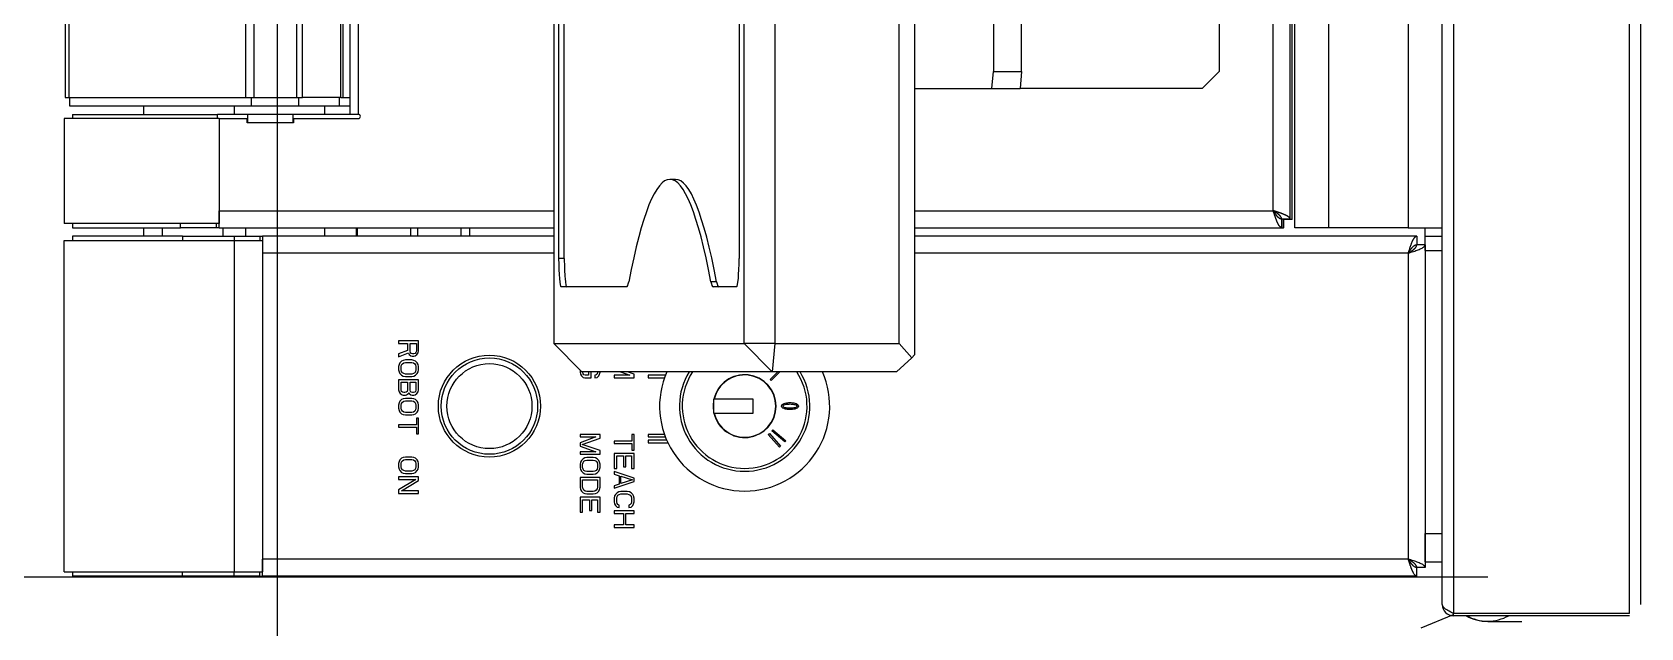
# Model space of a CAD drawing. Header units: millimetres. Extents: x -15291 to 293567, y -98510 to 49398.
# Drawn here: x 50066.7 to 50350.3, y 25454.2 to 25559.3 of the extents above; entities that cross this region are included whole.
import ezdxf

# ---------------------------------------------------------------- set-up
doc = ezdxf.new("R2010")
doc.units = ezdxf.units.MM
doc.header["$LTSCALE"] = 50
doc.header["$MEASUREMENT"] = 0
doc.linetypes.add('AUSGEZOGEN', pattern=[0])
doc.linetypes.add('PHANTOM2', pattern=[1.25, 0.625, -0.125, 0.125, -0.125, 0.125, -0.125])
doc.layers.add('DV16_Standard', color=7, linetype='CONTINUOUS')
doc.layers.add('RASTER', color=30, linetype='AUSGEZOGEN')

msp = doc.modelspace()

# ---------------------------------------------------------------- linework, layer by layer
at = {"layer": 'DV16_Standard', "color": 7, "linetype": 'Continuous', "ltscale": 254}
for p, q in [((50315.34, 25458.32), (50315.34, 25965.32)), ((50315.34, 25458.32), (50315.34, 25965.32)), ((50317.34, 25966.95), (50317.34, 25456.7)), ((50317.34, 25966.95), (50317.34, 25456.7)), ((50348.34, 25456.7), (50348.34, 25966.95)), ((50350.34, 25458.32), (50350.34, 25965.32)), ((50158.68, 25919.37), (50158.68, 25504.37)), ((50192.23, 25504.37), (50192.23, 25919.37)), ((50197.65, 25919.37), (50197.65, 25504.37)), ((50219.56, 25504.37), (50219.56, 25919.37)), ((50222.29, 25921.37), (50222.29, 25502.37)), ((50159.55, 25519.37), (50159.55, 25904.37)), ((50160.54, 25519.37), (50160.54, 25904.37)), ((50191.36, 25904.37), (50191.36, 25519.37)), ((50122.71, 25878.82), (50122.71, 25544.82)), ((50124.21, 25878.82), (50124.21, 25544.82)), ((50072.55, 25875.82), (50072.55, 25547.82)), ((50073.23, 25547.82), (50073.23, 25875.82)), ((50104.39, 25547.82), (50104.39, 25875.82)), ((50105.85, 25547.82), (50105.85, 25875.82)), ((50113.37, 25547.82), (50113.37, 25875.82)), ((50114.36, 25547.82), (50114.36, 25875.82)), ((50121.14, 25547.82), (50121.14, 25875.82)), ((50121.55, 25547.82), (50121.55, 25875.82)), ((50236.19, 25871.37), (50236.19, 25552.37)), ((50241.17, 25552.37), (50241.17, 25871.37)), ((50275.97, 25659.32), (50275.97, 25552.37)), ((50285.53, 25527.82), (50285.53, 25659.32)), ((50288.53, 25526.31), (50288.53, 25659.32)), ((50289.34, 25524.82), (50289.34, 25659.32)), ((50295.34, 25524.82), (50295.34, 25659.32)), ((50309.34, 25659.32), (50309.34, 25524.82)), ((50288.84, 25526.27), (50288.84, 25580.82)), ((50235.93, 25549.37), (50236.19, 25552.37)), ((50236.19, 25552.37), (50241.17, 25552.37)), ((50241.17, 25552.37), (50240.91, 25549.37)), ((50272.99, 25549.37), (50275.97, 25552.37)), ((50072.55, 25547.82), (50073.23, 25547.82)), ((50073.23, 25547.82), (50073.84, 25547.82)), ((50073.28, 25547.82), (50073.28, 25546.32)), ((50073.84, 25547.82), (50104.39, 25547.82)), ((50104.39, 25547.82), (50105.85, 25547.82)), ((50105.33, 25547.82), (50105.33, 25546.32)), ((50105.85, 25547.82), (50113.37, 25547.82)), ((50113.37, 25547.82), (50114.36, 25547.82)), ((50113.71, 25547.82), (50113.71, 25546.32)), ((50121.14, 25547.82), (50114.36, 25547.82)), ((50120.83, 25547.82), (50120.83, 25546.32)), ((50121.14, 25547.82), (50121.55, 25547.82)), ((50121.55, 25547.82), (50122.71, 25547.82)), ((50222.29, 25549.37), (50235.93, 25549.37)), ((50235.93, 25549.37), (50240.91, 25549.37)), ((50272.99, 25549.37), (50240.91, 25549.37)), ((50073.28, 25546.32), (50105.33, 25546.32)), ((50073.84, 25544.82), (50099.42, 25544.82)), ((50073.84, 25544.82), (50073.84, 25544.07)), ((50086.34, 25546.32), (50086.34, 25544.82)), ((50099.42, 25544.07), (50099.42, 25544.82)), ((50104.74, 25544.82), (50099.42, 25544.82)), ((50102.39, 25544.82), (50102.39, 25546.32)), ((50104.74, 25543.32), (50104.74, 25544.82)), ((50112.74, 25544.82), (50104.74, 25544.82)), ((50105.33, 25546.32), (50113.71, 25546.32)), ((50122.71, 25544.82), (50112.74, 25544.82)), ((50112.74, 25543.32), (50112.74, 25544.82)), ((50113.71, 25546.32), (50120.83, 25546.32)), ((50118.34, 25544.82), (50118.34, 25546.32)), ((50120.83, 25546.32), (50122.71, 25546.32)), ((50124.21, 25544.82), (50122.71, 25544.82)), ((50099.72, 25544.07), (50072.34, 25544.07)), ((50072.34, 25544.07), (50072.34, 25525.57)), ((50099.72, 25544.07), (50099.72, 25525.57)), ((50099.72, 25544.07), (50099.73, 25544.07)), ((50099.73, 25544.07), (50104.61, 25544.07)), ((50104.61, 25543.32), (50104.61, 25544.07)), ((50104.74, 25543.32), (50104.61, 25543.32)), ((50112.74, 25543.32), (50104.74, 25543.32)), ((50112.81, 25543.32), (50112.74, 25543.32)), ((50112.81, 25544.07), (50112.81, 25543.32)), ((50112.81, 25544.07), (50124.21, 25544.07)), ((50180.15, 25533.35), (50179.16, 25533.35)), ((50099.71, 25527.82), (50158.68, 25527.82)), ((50099.71, 25525.22), (50099.71, 25527.82)), ((50100.74, 25527.72), (50100.74, 25527.82)), ((50103.94, 25527.72), (50103.94, 25527.82)), ((50222.29, 25527.82), (50285.53, 25527.82)), ((50099.72, 25525.57), (50072.34, 25525.57)), ((50073.84, 25525.57), (50073.84, 25524.82)), ((50092.87, 25524.82), (50092.87, 25525.57)), ((50099.21, 25524.82), (50099.21, 25525.57)), ((50099.71, 25524.82), (50099.71, 25525.22)), ((50287.04, 25524.82), (50287.04, 25526.31)), ((50288.53, 25526.31), (50287.04, 25526.31)), ((50287.34, 25524.82), (50287.34, 25526.31)), ((50288.84, 25526.27), (50287.38, 25526.27)), ((50287.4, 25524.83), (50287.39, 25526.27)), ((50288.53, 25526.32), (50288.83, 25526.32)), ((50072.34, 25464.07), (50072.34, 25522.57)), ((50072.34, 25522.57), (50102.34, 25522.57)), ((50073.84, 25524.82), (50092.87, 25524.82)), ((50093.21, 25523.32), (50073.84, 25523.32)), ((50073.84, 25523.32), (50073.84, 25522.57)), ((50086.34, 25524.82), (50086.34, 25523.32)), ((50089.63, 25524.82), (50089.63, 25523.32)), ((50099.21, 25524.82), (50092.87, 25524.82)), ((50093.21, 25523.32), (50102.34, 25523.32)), ((50093.21, 25523.32), (50093.21, 25522.57)), ((50099.71, 25524.82), (50099.21, 25524.82)), ((50099.71, 25524.82), (50158.68, 25524.82)), ((50100.34, 25524.82), (50100.34, 25523.32)), ((50102.34, 25523.32), (50106.84, 25523.32)), ((50102.34, 25523.32), (50102.34, 25522.57)), ((50102.34, 25522.57), (50102.34, 25464.07)), ((50102.34, 25522.57), (50107.34, 25522.57)), ((50104.34, 25524.82), (50104.34, 25523.32)), ((50106.84, 25523.32), (50107.34, 25523.32)), ((50106.84, 25523.32), (50106.84, 25522.57)), ((50158.68, 25523.32), (50107.34, 25523.32)), ((50107.34, 25523.32), (50107.34, 25520.32)), ((50107.34, 25522.57), (50107.34, 25464.07)), ((50118.34, 25523.32), (50118.34, 25524.82)), ((50123.83, 25524.82), (50123.83, 25523.35)), ((50124.04, 25524.82), (50124.04, 25523.32)), ((50133.4, 25524.82), (50133.4, 25523.32)), ((50134.69, 25524.82), (50134.69, 25523.32)), ((50142.33, 25524.82), (50142.33, 25523.32)), ((50143.83, 25524.82), (50143.83, 25523.32)), ((50222.29, 25524.82), (50287.03, 25524.82)), ((50310.84, 25523.32), (50222.29, 25523.32)), ((50287.04, 25524.82), (50287.03, 25524.82)), ((50287.03, 25524.82), (50287.34, 25524.82)), ((50287.4, 25524.83), (50287.34, 25524.82)), ((50295.34, 25524.82), (50289.34, 25524.82)), ((50309.34, 25524.82), (50295.34, 25524.82)), ((50309.34, 25524.82), (50315.34, 25524.82)), ((50310.84, 25523.32), (50310.84, 25521.82)), ((50312.34, 25523.32), (50312.34, 25524.82)), ((50312.34, 25520.82), (50312.34, 25523.32)), ((50312.34, 25523.32), (50315.34, 25523.32)), ((50158.68, 25520.32), (50107.34, 25520.32)), ((50107.34, 25520.32), (50107.34, 25466.32)), ((50160.54, 25519.37), (50159.55, 25519.37)), ((50309.34, 25520.32), (50222.29, 25520.32)), ((50309.34, 25520.32), (50309.34, 25466.32)), ((50312.34, 25521.82), (50310.84, 25521.82)), ((50312.34, 25521.82), (50312.34, 25464.82)), ((50312.34, 25520.82), (50312.34, 25470.82)), ((50312.34, 25520.82), (50315.34, 25520.82)), ((50171.55, 25514.37), (50159.98, 25514.37)), ((50187.39, 25515.28), (50186.4, 25515.28)), ((50190.92, 25514.37), (50186.76, 25514.37)), ((50131.34, 25504.82), (50131.34, 25504.38)), ((50134.84, 25504.82), (50131.34, 25504.82)), ((50131.34, 25504.38), (50132.9, 25504.38)), ((50132.9, 25503.14), (50131.34, 25502.56)), ((50131.34, 25502.05), (50133.05, 25502.71)), ((50131.34, 25502.56), (50131.34, 25502.05)), ((50132.9, 25504.38), (50132.9, 25503.14)), ((50133.05, 25502.71), (50133.2, 25502.42)), ((50133.2, 25502.42), (50133.5, 25502.2)), ((50133.35, 25503), (50133.35, 25504.38)), ((50133.35, 25504.38), (50134.46, 25504.38)), ((50133.42, 25502.78), (50133.35, 25503)), ((50133.57, 25502.63), (50133.42, 25502.78)), ((50133.5, 25502.2), (50133.72, 25502.12)), ((50133.79, 25502.56), (50133.57, 25502.63)), ((50134.02, 25502.56), (50133.79, 25502.56)), ((50134.24, 25502.63), (50134.02, 25502.56)), ((50134.02, 25502.12), (50134.24, 25502.2)), ((50134.39, 25502.78), (50134.24, 25502.63)), ((50134.24, 25502.2), (50134.54, 25502.42)), ((50134.46, 25503), (50134.39, 25502.78)), ((50134.46, 25504.38), (50134.46, 25503)), ((50134.54, 25502.42), (50134.76, 25502.71)), ((50134.76, 25502.71), (50134.84, 25503.07)), ((50134.84, 25503.07), (50134.84, 25504.82)), ((50163.66, 25499.37), (50158.68, 25504.37)), ((50158.68, 25504.37), (50192.23, 25504.37)), ((50192.23, 25504.37), (50197.21, 25499.37)), ((50197.65, 25504.37), (50192.23, 25504.37)), ((50197.65, 25504.37), (50197.21, 25499.37)), ((50197.65, 25504.37), (50219.56, 25504.37)), ((50221.84, 25501.87), (50219.56, 25504.37)), ((50221.84, 25501.87), (50222.29, 25502.37)), ((50131.41, 25500.67), (50131.34, 25500.3)), ((50131.34, 25500.3), (50131.34, 25499.72)), ((50131.34, 25499.72), (50131.41, 25499.35)), ((50131.56, 25500.96), (50131.41, 25500.67)), ((50131.41, 25499.35), (50131.56, 25499.06)), ((50131.86, 25501.25), (50131.56, 25500.96)), ((50131.78, 25500.3), (50131.86, 25500.59)), ((50131.78, 25499.72), (50131.78, 25500.3)), ((50131.86, 25499.43), (50131.78, 25499.72)), ((50132.16, 25501.39), (50131.86, 25501.25)), ((50131.86, 25500.59), (50132.01, 25500.81)), ((50132.01, 25499.21), (50131.86, 25499.43)), ((50132.01, 25500.81), (50132.23, 25500.96)), ((50132.53, 25501.47), (50132.16, 25501.39)), ((50132.23, 25500.96), (50132.53, 25501.03)), ((50133.65, 25501.47), (50132.53, 25501.47)), ((50132.53, 25501.03), (50133.65, 25501.03)), ((50134.02, 25501.39), (50133.65, 25501.47)), ((50133.65, 25501.03), (50133.94, 25500.96)), ((50133.72, 25502.12), (50134.02, 25502.12)), ((50133.94, 25500.96), (50134.17, 25500.81)), ((50134.32, 25501.25), (50134.02, 25501.39)), ((50134.17, 25500.81), (50134.32, 25500.59)), ((50134.32, 25499.43), (50134.17, 25499.21)), ((50134.61, 25500.96), (50134.32, 25501.25)), ((50134.32, 25500.59), (50134.39, 25500.3)), ((50134.39, 25499.72), (50134.32, 25499.43)), ((50134.39, 25500.3), (50134.39, 25499.72)), ((50134.76, 25500.67), (50134.61, 25500.96)), ((50134.61, 25499.06), (50134.76, 25499.35)), ((50134.84, 25500.3), (50134.76, 25500.67)), ((50134.76, 25499.35), (50134.84, 25499.72)), ((50134.84, 25499.72), (50134.84, 25500.3)), ((50163.34, 25499.69), (50163.34, 25499.34)), ((50163.34, 25499.34), (50163.41, 25498.98)), ((50197.21, 25499.37), (50163.66, 25499.37)), ((50163.78, 25499.34), (50163.78, 25499.37)), ((50163.86, 25499.05), (50163.78, 25499.34)), ((50164.83, 25499.37), (50164.83, 25498.76)), ((50165.27, 25498.32), (50165.27, 25499.37)), ((50166.39, 25499.34), (50166.32, 25499.05)), ((50166.39, 25499.37), (50166.39, 25499.34)), ((50166.76, 25498.98), (50166.84, 25499.34)), ((50166.84, 25499.34), (50166.84, 25499.37)), ((50170.44, 25499.37), (50172.09, 25498.76)), ((50172.84, 25498.98), (50171.71, 25499.37)), ((50198.21, 25499.37), (50196.84, 25498.01)), ((50197.02, 25497.83), (50198.56, 25499.37)), ((50219.13, 25499.37), (50197.21, 25499.37)), ((50219.13, 25499.37), (50221.84, 25501.87)), ((50131.34, 25497.97), (50131.34, 25496.22)), ((50134.84, 25497.97), (50131.34, 25497.97)), ((50131.56, 25499.06), (50131.86, 25498.77)), ((50131.78, 25497.53), (50132.9, 25497.53)), ((50131.78, 25496.14), (50131.78, 25497.53)), ((50131.86, 25498.77), (50132.16, 25498.62)), ((50132.23, 25499.06), (50132.01, 25499.21)), ((50132.16, 25498.62), (50132.53, 25498.55)), ((50132.53, 25498.99), (50132.23, 25499.06)), ((50133.65, 25498.99), (50132.53, 25498.99)), ((50132.53, 25498.55), (50133.65, 25498.55)), ((50132.9, 25497.53), (50132.9, 25496.14)), ((50133.35, 25497.53), (50134.39, 25497.53)), ((50133.35, 25496.14), (50133.35, 25497.53)), ((50133.94, 25499.06), (50133.65, 25498.99)), ((50133.65, 25498.55), (50134.02, 25498.62)), ((50134.17, 25499.21), (50133.94, 25499.06)), ((50134.02, 25498.62), (50134.32, 25498.77)), ((50134.32, 25498.77), (50134.61, 25499.06)), ((50134.39, 25497.53), (50134.39, 25496.14)), ((50134.84, 25496.22), (50134.84, 25497.97)), ((50163.41, 25498.98), (50163.56, 25498.69)), ((50163.56, 25498.69), (50163.86, 25498.39)), ((50164.01, 25498.83), (50163.86, 25499.05)), ((50163.86, 25498.39), (50164.16, 25498.32)), ((50164.23, 25498.76), (50164.01, 25498.83)), ((50164.16, 25498.32), (50165.27, 25498.32)), ((50164.83, 25498.76), (50164.23, 25498.76)), ((50166.17, 25498.83), (50165.94, 25498.76)), ((50165.94, 25498.76), (50165.94, 25498.32)), ((50165.94, 25498.32), (50166.32, 25498.39)), ((50166.32, 25499.05), (50166.17, 25498.83)), ((50166.32, 25498.39), (50166.61, 25498.69)), ((50166.61, 25498.69), (50166.76, 25498.98)), ((50172.09, 25498.76), (50169.34, 25498.76)), ((50169.34, 25498.76), (50169.34, 25498.32)), ((50169.34, 25498.32), (50172.84, 25498.32)), ((50172.84, 25498.32), (50172.84, 25498.98)), ((50175.34, 25498.76), (50175.34, 25498.32)), ((50178.36, 25498.76), (50175.34, 25498.76)), ((50175.34, 25498.32), (50178.19, 25498.32)), ((50196.84, 25498.01), (50197.02, 25497.83)), ((50131.34, 25496.22), (50131.41, 25495.85)), ((50131.41, 25493.88), (50131.34, 25493.52)), ((50131.41, 25495.85), (50131.63, 25495.56)), ((50131.56, 25494.18), (50131.41, 25493.88)), ((50131.86, 25494.47), (50131.56, 25494.18)), ((50131.63, 25495.56), (50131.93, 25495.34)), ((50131.86, 25495.93), (50131.78, 25496.14)), ((50131.78, 25493.52), (50131.86, 25493.81)), ((50132.01, 25495.78), (50131.86, 25495.93)), ((50132.16, 25494.61), (50131.86, 25494.47)), ((50131.86, 25493.81), (50132.01, 25494.03)), ((50131.93, 25495.34), (50132.16, 25495.27)), ((50132.23, 25495.71), (50132.01, 25495.78)), ((50132.01, 25494.03), (50132.23, 25494.18)), ((50132.16, 25495.27), (50132.53, 25495.27)), ((50132.53, 25494.69), (50132.16, 25494.61)), ((50132.45, 25495.71), (50132.23, 25495.71)), ((50132.23, 25494.18), (50132.53, 25494.25)), ((50132.68, 25495.78), (50132.45, 25495.71)), ((50132.53, 25495.27), (50132.75, 25495.34)), ((50133.65, 25494.69), (50132.53, 25494.69)), ((50132.53, 25494.25), (50133.65, 25494.25)), ((50132.83, 25495.93), (50132.68, 25495.78)), ((50132.75, 25495.34), (50133.05, 25495.56)), ((50132.9, 25496.14), (50132.83, 25495.93)), ((50133.05, 25495.56), (50133.12, 25495.71)), ((50133.12, 25495.71), (50133.2, 25495.56)), ((50133.2, 25495.56), (50133.5, 25495.34)), ((50133.42, 25495.93), (50133.35, 25496.14)), ((50133.57, 25495.78), (50133.42, 25495.93)), ((50133.5, 25495.34), (50133.72, 25495.27)), ((50133.79, 25495.71), (50133.57, 25495.78)), ((50134.02, 25494.61), (50133.65, 25494.69)), ((50133.65, 25494.25), (50133.94, 25494.18)), ((50133.72, 25495.27), (50134.02, 25495.27)), ((50133.94, 25495.71), (50133.79, 25495.71)), ((50134.17, 25495.78), (50133.94, 25495.71)), ((50133.94, 25494.18), (50134.17, 25494.03)), ((50134.02, 25495.27), (50134.24, 25495.34)), ((50134.32, 25494.47), (50134.02, 25494.61)), ((50134.32, 25495.93), (50134.17, 25495.78)), ((50134.17, 25494.03), (50134.32, 25493.81)), ((50134.24, 25495.34), (50134.54, 25495.56)), ((50134.39, 25496.14), (50134.32, 25495.93)), ((50134.61, 25494.18), (50134.32, 25494.47)), ((50134.32, 25493.81), (50134.39, 25493.52)), ((50134.54, 25495.56), (50134.76, 25495.85)), ((50134.76, 25493.88), (50134.61, 25494.18)), ((50134.76, 25495.85), (50134.84, 25496.22)), ((50134.84, 25493.52), (50134.76, 25493.88)), ((50186.93, 25494.57), (50186.84, 25494.57)), ((50186.84, 25494.57), (50186.84, 25494.07)), ((50186.84, 25494.07), (50186.84, 25492.58)), ((50186.98, 25494.57), (50186.93, 25494.57)), ((50193.84, 25494.57), (50186.98, 25494.57)), ((50193.84, 25492.07), (50193.84, 25494.57)), ((50131.34, 25493.52), (50131.34, 25492.94)), ((50131.34, 25492.94), (50131.41, 25492.57)), ((50131.41, 25492.57), (50131.56, 25492.28)), ((50131.56, 25492.28), (50131.86, 25491.99)), ((50131.78, 25492.94), (50131.78, 25493.52)), ((50131.86, 25492.64), (50131.78, 25492.94)), ((50132.01, 25492.43), (50131.86, 25492.64)), ((50131.86, 25491.99), (50132.16, 25491.84)), ((50132.23, 25492.28), (50132.01, 25492.43)), ((50132.16, 25491.84), (50132.53, 25491.77)), ((50132.53, 25492.21), (50132.23, 25492.28)), ((50133.65, 25492.21), (50132.53, 25492.21)), ((50132.53, 25491.77), (50133.65, 25491.77)), ((50133.94, 25492.28), (50133.65, 25492.21)), ((50133.65, 25491.77), (50134.02, 25491.84)), ((50134.17, 25492.43), (50133.94, 25492.28)), ((50134.02, 25491.84), (50134.32, 25491.99)), ((50134.32, 25492.64), (50134.17, 25492.43)), ((50134.39, 25492.94), (50134.32, 25492.64)), ((50134.32, 25491.99), (50134.61, 25492.28)), ((50134.39, 25493.52), (50134.39, 25492.94)), ((50134.46, 25491.19), (50134.46, 25490.02)), ((50134.84, 25491.19), (50134.46, 25491.19)), ((50134.61, 25492.28), (50134.76, 25492.57)), ((50134.76, 25492.57), (50134.84, 25492.94)), ((50134.84, 25492.94), (50134.84, 25493.52)), ((50134.84, 25488.42), (50134.84, 25491.19)), ((50186.84, 25492.58), (50186.84, 25492.07)), ((50186.84, 25492.07), (50186.93, 25492.07)), ((50186.93, 25492.07), (50186.98, 25492.07)), ((50186.98, 25492.07), (50193.84, 25492.07)), ((50131.34, 25490.02), (50131.34, 25489.58)), ((50134.46, 25490.02), (50131.34, 25490.02)), ((50131.34, 25489.58), (50134.46, 25489.58)), ((50134.46, 25489.58), (50134.46, 25488.42)), ((50134.46, 25488.42), (50134.84, 25488.42)), ((50163.34, 25488.32), (50163.34, 25487.88)), ((50166.84, 25488.32), (50163.34, 25488.32)), ((50166.84, 25487.67), (50166.84, 25488.32)), ((50172.46, 25488.32), (50172.46, 25487.16)), ((50172.84, 25488.32), (50172.46, 25488.32)), ((50172.84, 25485.55), (50172.84, 25488.32)), ((50175.34, 25488.32), (50175.34, 25487.88)), ((50178.19, 25488.32), (50175.34, 25488.32)), ((50196.51, 25488.33), (50196.7, 25488.5)), ((50198.48, 25486.07), (50196.51, 25488.33)), ((50196.7, 25488.5), (50198.66, 25486.23)), ((50197.16, 25488.96), (50197.32, 25489.15)), ((50199.42, 25487), (50197.16, 25488.96)), ((50197.32, 25489.15), (50199.59, 25487.18)), ((50166.09, 25487.88), (50163.34, 25486.86)), ((50163.34, 25487.88), (50166.09, 25487.88)), ((50163.34, 25486.86), (50163.34, 25486.28)), ((50163.34, 25486.28), (50166.09, 25485.26)), ((50166.09, 25485.26), (50163.34, 25485.26)), ((50163.34, 25485.26), (50163.34, 25484.82)), ((50163.71, 25486.57), (50166.84, 25487.67)), ((50166.84, 25485.48), (50163.71, 25486.57)), ((50166.84, 25484.82), (50166.84, 25485.48)), ((50169.34, 25487.16), (50169.34, 25486.72)), ((50172.46, 25487.16), (50169.34, 25487.16)), ((50169.34, 25486.72), (50172.46, 25486.72)), ((50172.46, 25486.72), (50172.46, 25485.55)), ((50172.46, 25485.55), (50172.84, 25485.55)), ((50175.34, 25487.88), (50178.36, 25487.88)), ((50175.34, 25487.3), (50175.34, 25486.86)), ((50178.6, 25487.3), (50175.34, 25487.3)), ((50175.34, 25486.86), (50178.8, 25486.86)), ((50198.66, 25486.23), (50198.48, 25486.07)), ((50199.59, 25487.18), (50199.42, 25487)), ((50131.41, 25483.53), (50131.34, 25483.17)), ((50131.34, 25483.17), (50131.34, 25482.58)), ((50131.34, 25482.58), (50131.41, 25482.22)), ((50131.56, 25483.82), (50131.41, 25483.53)), ((50131.86, 25484.11), (50131.56, 25483.82)), ((50131.78, 25483.17), (50131.86, 25483.46)), ((50131.78, 25482.58), (50131.78, 25483.17)), ((50131.86, 25482.29), (50131.78, 25482.58)), ((50132.16, 25484.26), (50131.86, 25484.11)), ((50131.86, 25483.46), (50132.01, 25483.68)), ((50132.01, 25483.68), (50132.23, 25483.82)), ((50132.53, 25484.33), (50132.16, 25484.26)), ((50132.23, 25483.82), (50132.53, 25483.89)), ((50133.65, 25484.33), (50132.53, 25484.33)), ((50132.53, 25483.89), (50133.65, 25483.89)), ((50134.02, 25484.26), (50133.65, 25484.33)), ((50133.65, 25483.89), (50133.94, 25483.82)), ((50133.94, 25483.82), (50134.17, 25483.68)), ((50134.32, 25484.11), (50134.02, 25484.26)), ((50134.17, 25483.68), (50134.32, 25483.46)), ((50134.61, 25483.82), (50134.32, 25484.11)), ((50134.32, 25483.46), (50134.39, 25483.17)), ((50134.39, 25482.58), (50134.32, 25482.29)), ((50134.39, 25483.17), (50134.39, 25482.58)), ((50134.76, 25483.53), (50134.61, 25483.82)), ((50134.84, 25483.17), (50134.76, 25483.53)), ((50134.76, 25482.22), (50134.84, 25482.58)), ((50134.84, 25482.58), (50134.84, 25483.17)), ((50163.34, 25484.82), (50166.84, 25484.82)), ((50163.41, 25483.44), (50163.34, 25483.07)), ((50163.34, 25483.07), (50163.34, 25482.49)), ((50163.34, 25482.49), (50163.41, 25482.12)), ((50163.56, 25483.73), (50163.41, 25483.44)), ((50163.86, 25484.02), (50163.56, 25483.73)), ((50163.78, 25483.07), (50163.86, 25483.36)), ((50163.78, 25482.49), (50163.78, 25483.07)), ((50163.86, 25482.2), (50163.78, 25482.49)), ((50164.16, 25484.17), (50163.86, 25484.02)), ((50163.86, 25483.36), (50164.01, 25483.58)), ((50164.01, 25483.58), (50164.23, 25483.73)), ((50164.53, 25484.24), (50164.16, 25484.17)), ((50164.23, 25483.73), (50164.53, 25483.8)), ((50165.65, 25484.24), (50164.53, 25484.24)), ((50164.53, 25483.8), (50165.65, 25483.8)), ((50166.02, 25484.17), (50165.65, 25484.24)), ((50165.65, 25483.8), (50165.94, 25483.73)), ((50165.94, 25483.73), (50166.17, 25483.58)), ((50166.32, 25484.02), (50166.02, 25484.17)), ((50166.17, 25483.58), (50166.32, 25483.36)), ((50166.61, 25483.73), (50166.32, 25484.02)), ((50166.32, 25483.36), (50166.39, 25483.07)), ((50166.39, 25482.49), (50166.32, 25482.2)), ((50166.39, 25483.07), (50166.39, 25482.49)), ((50166.76, 25483.44), (50166.61, 25483.73)), ((50166.84, 25483.07), (50166.76, 25483.44)), ((50166.76, 25482.12), (50166.84, 25482.49)), ((50166.84, 25482.49), (50166.84, 25483.07)), ((50169.34, 25484.97), (50169.34, 25482.34)), ((50172.84, 25484.97), (50169.34, 25484.97)), ((50169.34, 25482.34), (50169.78, 25482.34)), ((50169.78, 25482.34), (50169.78, 25484.53)), ((50169.78, 25484.53), (50170.98, 25484.53)), ((50170.98, 25484.53), (50170.98, 25482.63)), ((50170.98, 25482.63), (50171.42, 25482.63)), ((50171.42, 25484.53), (50172.39, 25484.53)), ((50171.42, 25482.63), (50171.42, 25484.53)), ((50172.39, 25484.53), (50172.39, 25482.34)), ((50172.39, 25482.34), (50172.84, 25482.34)), ((50172.84, 25482.34), (50172.84, 25484.97)), ((50131.34, 25480.83), (50131.34, 25480.39)), ((50134.84, 25480.83), (50131.34, 25480.83)), ((50131.34, 25480.39), (50134.39, 25480.39)), ((50134.39, 25480.39), (50131.34, 25478.57)), ((50131.41, 25482.22), (50131.56, 25481.93)), ((50131.56, 25481.93), (50131.86, 25481.63)), ((50132.01, 25482.07), (50131.86, 25482.29)), ((50131.86, 25481.63), (50132.16, 25481.49)), ((50131.86, 25478.35), (50134.84, 25480.18)), ((50132.23, 25481.93), (50132.01, 25482.07)), ((50132.16, 25481.49), (50132.53, 25481.42)), ((50132.53, 25481.85), (50132.23, 25481.93)), ((50133.65, 25481.85), (50132.53, 25481.85)), ((50132.53, 25481.42), (50133.65, 25481.42)), ((50133.94, 25481.93), (50133.65, 25481.85)), ((50133.65, 25481.42), (50134.02, 25481.49)), ((50134.17, 25482.07), (50133.94, 25481.93)), ((50134.02, 25481.49), (50134.32, 25481.63)), ((50134.32, 25482.29), (50134.17, 25482.07)), ((50134.32, 25481.63), (50134.61, 25481.93)), ((50134.61, 25481.93), (50134.76, 25482.22)), ((50134.84, 25480.18), (50134.84, 25480.83)), ((50163.34, 25480.74), (50163.34, 25478.99)), ((50166.84, 25480.74), (50163.34, 25480.74)), ((50163.41, 25482.12), (50163.56, 25481.83)), ((50163.56, 25481.83), (50163.86, 25481.54)), ((50163.78, 25480.3), (50166.39, 25480.3)), ((50163.78, 25478.99), (50163.78, 25480.3)), ((50164.01, 25481.98), (50163.86, 25482.2)), ((50163.86, 25481.54), (50164.16, 25481.39)), ((50164.23, 25481.83), (50164.01, 25481.98)), ((50164.16, 25481.39), (50164.53, 25481.32)), ((50164.53, 25481.76), (50164.23, 25481.83)), ((50165.65, 25481.76), (50164.53, 25481.76)), ((50164.53, 25481.32), (50165.65, 25481.32)), ((50165.94, 25481.83), (50165.65, 25481.76)), ((50165.65, 25481.32), (50166.02, 25481.39)), ((50166.17, 25481.98), (50165.94, 25481.83)), ((50166.02, 25481.39), (50166.32, 25481.54)), ((50166.32, 25482.2), (50166.17, 25481.98)), ((50166.32, 25481.54), (50166.61, 25481.83)), ((50166.39, 25480.3), (50166.39, 25478.99)), ((50166.61, 25481.83), (50166.76, 25482.12)), ((50166.84, 25478.99), (50166.84, 25480.74)), ((50169.34, 25481.76), (50169.34, 25481.32)), ((50172.84, 25480.59), (50169.34, 25481.76)), ((50169.34, 25481.32), (50170.23, 25481.03)), ((50169.34, 25478.84), (50172.84, 25480.01)), ((50170.23, 25479.57), (50169.34, 25479.28)), ((50170.23, 25481.03), (50170.23, 25479.57)), ((50170.53, 25480.96), (50172.54, 25480.3)), ((50170.53, 25479.64), (50170.53, 25480.96)), ((50172.54, 25480.3), (50170.53, 25479.64)), ((50172.84, 25480.01), (50172.84, 25480.59)), ((50131.34, 25478.57), (50131.34, 25477.92)), ((50131.34, 25477.92), (50134.84, 25477.92)), ((50134.84, 25478.35), (50131.86, 25478.35)), ((50134.84, 25477.92), (50134.84, 25478.35)), ((50163.34, 25478.99), (50163.41, 25478.62)), ((50163.34, 25477.24), (50163.34, 25474.61)), ((50166.84, 25477.24), (50163.34, 25477.24)), ((50163.41, 25478.62), (50163.56, 25478.33)), ((50163.56, 25478.33), (50163.86, 25478.04)), ((50163.86, 25478.7), (50163.78, 25478.99)), ((50163.78, 25474.61), (50163.78, 25476.8)), ((50163.78, 25476.8), (50164.98, 25476.8)), ((50164.01, 25478.48), (50163.86, 25478.7)), ((50163.86, 25478.04), (50164.16, 25477.89)), ((50164.23, 25478.33), (50164.01, 25478.48)), ((50164.16, 25477.89), (50164.53, 25477.82)), ((50164.53, 25478.26), (50164.23, 25478.33)), ((50165.65, 25478.26), (50164.53, 25478.26)), ((50164.53, 25477.82), (50165.65, 25477.82)), ((50164.98, 25476.8), (50164.98, 25474.91)), ((50165.42, 25476.8), (50166.39, 25476.8)), ((50165.42, 25474.91), (50165.42, 25476.8)), ((50165.94, 25478.33), (50165.65, 25478.26)), ((50165.65, 25477.82), (50166.02, 25477.89)), ((50166.17, 25478.48), (50165.94, 25478.33)), ((50166.02, 25477.89), (50166.32, 25478.04)), ((50166.32, 25478.7), (50166.17, 25478.48)), ((50166.39, 25478.99), (50166.32, 25478.7)), ((50166.32, 25478.04), (50166.61, 25478.33)), ((50166.39, 25476.8), (50166.39, 25474.61)), ((50166.61, 25478.33), (50166.76, 25478.62)), ((50166.76, 25478.62), (50166.84, 25478.99)), ((50166.84, 25474.61), (50166.84, 25477.24)), ((50169.34, 25479.28), (50169.34, 25478.84)), ((50169.41, 25477.46), (50169.34, 25477.09)), ((50169.34, 25477.09), (50169.34, 25476.44)), ((50169.56, 25477.75), (50169.41, 25477.46)), ((50169.86, 25478.04), (50169.56, 25477.75)), ((50169.78, 25477.09), (50169.86, 25477.38)), ((50169.78, 25476.44), (50169.78, 25477.09)), ((50170.16, 25478.19), (50169.86, 25478.04)), ((50169.86, 25477.38), (50170.01, 25477.6)), ((50170.01, 25477.6), (50170.23, 25477.75)), ((50170.53, 25478.26), (50170.16, 25478.19)), ((50170.23, 25477.75), (50170.53, 25477.82)), ((50171.65, 25478.26), (50170.53, 25478.26)), ((50170.53, 25477.82), (50171.65, 25477.82)), ((50172.02, 25478.19), (50171.65, 25478.26)), ((50171.65, 25477.82), (50171.94, 25477.75)), ((50171.94, 25477.75), (50172.17, 25477.6)), ((50172.32, 25478.04), (50172.02, 25478.19)), ((50172.17, 25477.6), (50172.32, 25477.38)), ((50172.61, 25477.75), (50172.32, 25478.04)), ((50172.32, 25477.38), (50172.39, 25477.09)), ((50172.39, 25477.09), (50172.39, 25476.44)), ((50172.76, 25477.46), (50172.61, 25477.75)), ((50172.84, 25477.09), (50172.76, 25477.46)), ((50172.84, 25476.44), (50172.84, 25477.09)), ((50163.34, 25474.61), (50163.78, 25474.61)), ((50164.98, 25474.91), (50165.42, 25474.91)), ((50166.39, 25474.61), (50166.84, 25474.61)), ((50169.34, 25476.44), (50169.41, 25476.07)), ((50169.34, 25474.83), (50169.34, 25474.39)), ((50172.84, 25474.83), (50169.34, 25474.83)), ((50169.34, 25474.39), (50170.98, 25474.39)), ((50169.41, 25476.07), (50169.56, 25475.78)), ((50169.56, 25475.78), (50169.86, 25475.49)), ((50169.86, 25476.14), (50169.78, 25476.44)), ((50170.01, 25475.93), (50169.86, 25476.14)), ((50169.86, 25475.49), (50170.23, 25475.42)), ((50170.23, 25475.85), (50170.01, 25475.93)), ((50170.23, 25475.42), (50170.23, 25475.85)), ((50170.98, 25474.39), (50170.98, 25472.35)), ((50171.42, 25474.39), (50172.84, 25474.39)), ((50171.42, 25472.35), (50171.42, 25474.39)), ((50172.17, 25475.93), (50171.94, 25475.85)), ((50171.94, 25475.85), (50171.94, 25475.42)), ((50171.94, 25475.42), (50172.32, 25475.49)), ((50172.32, 25476.14), (50172.17, 25475.93)), ((50172.39, 25476.44), (50172.32, 25476.14)), ((50172.32, 25475.49), (50172.61, 25475.78)), ((50172.61, 25475.78), (50172.76, 25476.07)), ((50172.76, 25476.07), (50172.84, 25476.44)), ((50172.84, 25474.39), (50172.84, 25474.83)), ((50169.34, 25472.35), (50169.34, 25471.92)), ((50170.98, 25472.35), (50169.34, 25472.35)), ((50169.34, 25471.92), (50172.84, 25471.92)), ((50172.84, 25472.35), (50171.42, 25472.35)), ((50172.84, 25471.92), (50172.84, 25472.35)), ((50312.34, 25465.82), (50312.34, 25470.82)), ((50312.34, 25470.82), (50315.34, 25470.82)), ((50309.34, 25466.32), (50107.34, 25466.32)), ((50107.34, 25463.32), (50107.34, 25466.32)), ((50312.34, 25465.82), (50315.34, 25465.82)), ((50072.34, 25464.07), (50102.34, 25464.07)), ((50073.84, 25464.07), (50073.84, 25463.32)), ((50093.21, 25463.32), (50073.84, 25463.32)), ((50093.21, 25463.32), (50093.21, 25464.07)), ((50102.34, 25463.32), (50093.21, 25463.32)), ((50102.34, 25463.32), (50102.34, 25464.07)), ((50102.34, 25464.07), (50107.34, 25464.07)), ((50106.84, 25463.32), (50102.34, 25463.32)), ((50106.84, 25463.32), (50106.84, 25464.07)), ((50106.84, 25463.32), (50107.34, 25463.32)), ((50310.84, 25463.32), (50107.34, 25463.32)), ((50310.84, 25463.32), (50310.84, 25464.82)), ((50312.34, 25464.82), (50310.84, 25464.82)), ((50311.6, 25454.18), (50317.31, 25456.55)), ((50317.34, 25456.32), (50317.34, 25456.7)), ((50348.34, 25456.7), (50317.34, 25456.7)), ((50348.34, 25456.32), (50317.34, 25456.32)), ((50323.34, 25455.32), (50329.34, 25455.32))]:
    msp.add_line(p, q, dxfattribs=at)
at = {"layer": 'DV16_Standard', "color": 4, "linetype": 'PHANTOM2', "ltscale": 254}
msp.add_line((50323.34, 25463.12), (49818.52, 25463.12), dxfattribs=at)
at = {"layer": 'DV16_Standard', "color": 7, "linetype": 'Continuous', "ltscale": 254}
for radius in [9, 8.5, 7.5]:
    msp.add_circle((50147.34, 25493.32), radius, dxfattribs=at)
at = {"layer": 'DV16_Standard', "color": 4, "linetype": 'PHANTOM2', "ltscale": 254}
msp.add_arc((50323.34, 25463.12), 504.82, 87.1614, 180, dxfattribs=at)
at = {"layer": 'DV16_Standard', "color": 7, "linetype": 'Continuous', "ltscale": 254}
for centre, radius, start, end in [((50124.21, 25544.45), 0.375, 270, 90), ((50288.61, 25526.31), 0.0883, 171.7308, 180.5715), ((50288.55, 25526.28), 0.288, 359.4217, 9.168), ((50192.34, 25493.32), 15, 156.2133, 270), ((50192.34, 25493.32), 11.5, 148.2586, 270), ((50192.34, 25493.32), 11, 146.633, 270), ((50192.34, 25493.32), 11, 270, 33.367), ((50192.34, 25493.32), 11.5, 270, 31.7414), ((50192.34, 25493.32), 15, 270, 23.7867), ((50192.34, 25493.32), 5.55, 193.0161, 166.9839), ((50192.34, 25493.32), 5.5, 193.1366, 166.8634), ((50192.34, 25493.32), 5.55, 172.3033, 187.6967), ((50317.34, 25458.32), 2, 180, 270), ((50323.34, 25463.12), 7.8, 240.6679, 270), ((50323.34, 25463.12), 7.75, 241.3326, 270), ((50323.34, 25463.12), 7.75, 270, 298.6674)]:
    msp.add_arc(centre, radius, start, end, dxfattribs=at)
for centre, major_axis, start_param, end_param in [((50179.16, 25333.35), (0, -200), 2.713165, 3.57002), ((50180.15, 25333.35), (0, -200), 2.713165, 3.141593), ((50159.98, 25519.37), (0, -5), 4.712389, 6.283185), ((50160.98, 25519.37), (0, 5), 1.570796, 3.141593), ((50190.92, 25519.37), (0, 5), 3.141593, 4.712389), ((50171.55, 25524.37), (0, 10), 3.141593, 3.569958), ((50186.76, 25524.37), (0, -10), 5.85482, 6.283185), ((50187.76, 25524.37), (0, 10), 2.713228, 3.141593)]:
    msp.add_ellipse(centre, major_axis=major_axis, ratio=0.087156, start_param=start_param, end_param=end_param, dxfattribs=at)
for points, knots in [([(50287.04, 25524.82), (50287.03, 25524.82), (50287.02, 25524.82), (50286.99, 25524.83), (50286.96, 25524.84), (50286.92, 25524.85), (50286.89, 25524.86), (50286.86, 25524.88), (50286.83, 25524.9), (50286.8, 25524.93), (50286.77, 25524.96), (50286.73, 25524.99), (50286.7, 25525.02), (50286.67, 25525.06), (50286.64, 25525.09), (50286.61, 25525.14), (50286.57, 25525.18), (50286.54, 25525.23), (50286.51, 25525.28), (50286.48, 25525.33), (50286.45, 25525.39), (50286.42, 25525.45), (50286.38, 25525.51), (50286.35, 25525.57), (50286.32, 25525.64), (50286.29, 25525.71), (50286.26, 25525.78), (50286.23, 25525.85), (50286.19, 25525.93), (50286.16, 25526), (50286.13, 25526.08), (50286.1, 25526.16), (50286.07, 25526.24), (50286.03, 25526.33), (50286, 25526.41), (50285.97, 25526.5), (50285.94, 25526.59), (50285.91, 25526.68), (50285.88, 25526.77), (50285.84, 25526.86), (50285.81, 25526.95), (50285.78, 25527.05), (50285.75, 25527.14), (50285.72, 25527.24), (50285.69, 25527.34), (50285.65, 25527.43), (50285.62, 25527.53), (50285.59, 25527.63), (50285.56, 25527.72), (50285.54, 25527.79), (50285.53, 25527.82)], [0, 0, 0, 0, 0.013986, 0.034965, 0.055944, 0.076923, 0.097902, 0.118881, 0.13986, 0.160839, 0.181818, 0.202797, 0.223776, 0.244755, 0.265734, 0.286713, 0.307692, 0.328671, 0.349651, 0.370629, 0.391609, 0.412588, 0.433567, 0.454546, 0.475525, 0.496504, 0.517483, 0.538462, 0.559441, 0.58042, 0.601399, 0.622378, 0.643357, 0.664336, 0.685315, 0.706294, 0.727273, 0.748252, 0.769231, 0.79021, 0.811189, 0.832168, 0.853147, 0.874126, 0.895105, 0.916084, 0.937063, 0.958042, 0.979021, 1, 1, 1, 1]), ([(50287.04, 25526.32), (50287.03, 25526.32), (50287, 25526.32), (50286.96, 25526.33), (50286.92, 25526.34), (50286.88, 25526.35), (50286.84, 25526.36), (50286.8, 25526.37), (50286.76, 25526.39), (50286.72, 25526.41), (50286.68, 25526.43), (50286.64, 25526.46), (50286.6, 25526.49), (50286.56, 25526.51), (50286.52, 25526.55), (50286.48, 25526.58), (50286.44, 25526.62), (50286.4, 25526.65), (50286.36, 25526.69), (50286.32, 25526.73), (50286.28, 25526.78), (50286.24, 25526.82), (50286.2, 25526.87), (50286.16, 25526.92), (50286.12, 25526.97), (50286.08, 25527.02), (50286.04, 25527.07), (50286, 25527.13), (50285.96, 25527.18), (50285.92, 25527.24), (50285.88, 25527.3), (50285.83, 25527.36), (50285.79, 25527.41), (50285.75, 25527.47), (50285.71, 25527.54), (50285.67, 25527.6), (50285.63, 25527.66), (50285.59, 25527.72), (50285.56, 25527.77), (50285.54, 25527.81), (50285.53, 25527.82)], [0, 0, 0, 0, 0.026549, 0.053097, 0.079646, 0.106195, 0.132743, 0.159292, 0.185841, 0.212389, 0.238938, 0.265487, 0.292035, 0.318584, 0.345133, 0.371681, 0.39823, 0.424779, 0.451327, 0.477876, 0.504425, 0.530973, 0.557522, 0.584071, 0.610619, 0.637168, 0.663717, 0.690265, 0.716814, 0.743362, 0.769911, 0.79646, 0.823008, 0.849557, 0.876106, 0.902654, 0.929203, 0.955752, 0.9823, 1, 1, 1, 1]), ([(50288.53, 25526.31), (50288.53, 25526.32), (50288.52, 25526.34), (50288.52, 25526.37), (50288.51, 25526.4), (50288.49, 25526.44), (50288.48, 25526.47), (50288.46, 25526.5), (50288.44, 25526.53), (50288.41, 25526.56), (50288.38, 25526.59), (50288.35, 25526.63), (50288.32, 25526.66), (50288.28, 25526.69), (50288.24, 25526.72), (50288.2, 25526.75), (50288.15, 25526.78), (50288.1, 25526.82), (50288.05, 25526.85), (50288, 25526.88), (50287.94, 25526.91), (50287.88, 25526.94), (50287.82, 25526.98), (50287.75, 25527.01), (50287.69, 25527.04), (50287.62, 25527.07), (50287.55, 25527.1), (50287.47, 25527.13), (50287.4, 25527.17), (50287.32, 25527.2), (50287.24, 25527.23), (50287.16, 25527.26), (50287.08, 25527.29), (50286.99, 25527.32), (50286.91, 25527.36), (50286.82, 25527.39), (50286.73, 25527.42), (50286.64, 25527.45), (50286.55, 25527.48), (50286.46, 25527.52), (50286.36, 25527.55), (50286.27, 25527.58), (50286.17, 25527.61), (50286.08, 25527.64), (50285.98, 25527.67), (50285.88, 25527.71), (50285.79, 25527.74), (50285.69, 25527.77), (50285.6, 25527.8), (50285.55, 25527.81), (50285.53, 25527.82)], [0, 0, 0, 0, 0.020979, 0.041958, 0.062937, 0.083916, 0.104895, 0.125874, 0.146853, 0.167832, 0.188811, 0.20979, 0.230769, 0.251748, 0.272727, 0.293706, 0.314685, 0.335664, 0.356643, 0.377622, 0.398601, 0.41958, 0.440559, 0.461538, 0.482517, 0.503496, 0.524475, 0.545454, 0.566433, 0.587412, 0.608391, 0.62937, 0.650349, 0.671328, 0.692307, 0.713287, 0.734265, 0.755245, 0.776224, 0.797203, 0.818182, 0.839161, 0.86014, 0.881119, 0.902098, 0.923077, 0.944056, 0.965035, 0.986014, 1, 1, 1, 1]), ([(50287.03, 25526.31), (50287.03, 25526.32), (50287.03, 25526.34), (50287.02, 25526.38), (50287.02, 25526.42), (50287.01, 25526.46), (50286.99, 25526.5), (50286.98, 25526.54), (50286.96, 25526.58), (50286.94, 25526.62), (50286.92, 25526.66), (50286.9, 25526.7), (50286.87, 25526.74), (50286.84, 25526.78), (50286.81, 25526.82), (50286.78, 25526.86), (50286.75, 25526.9), (50286.71, 25526.94), (50286.67, 25526.98), (50286.63, 25527.02), (50286.59, 25527.06), (50286.54, 25527.1), (50286.49, 25527.14), (50286.45, 25527.18), (50286.4, 25527.22), (50286.35, 25527.26), (50286.29, 25527.3), (50286.24, 25527.34), (50286.18, 25527.38), (50286.13, 25527.42), (50286.07, 25527.46), (50286.01, 25527.5), (50285.95, 25527.54), (50285.89, 25527.58), (50285.83, 25527.62), (50285.77, 25527.66), (50285.71, 25527.7), (50285.65, 25527.74), (50285.59, 25527.78), (50285.55, 25527.81), (50285.53, 25527.82)], [0, 0, 0, 0, 0.0177, 0.044248, 0.070797, 0.097346, 0.123894, 0.150443, 0.176992, 0.20354, 0.230089, 0.256638, 0.283186, 0.309735, 0.336283, 0.362832, 0.389381, 0.415929, 0.442478, 0.469027, 0.495575, 0.522124, 0.548673, 0.575221, 0.60177, 0.628319, 0.654867, 0.681416, 0.707965, 0.734513, 0.761062, 0.787611, 0.814159, 0.840708, 0.867257, 0.893805, 0.920354, 0.946903, 0.973451, 1, 1, 1, 1]), ([(50309.34, 25520.32), (50309.37, 25520.43), (50309.44, 25520.64), (50309.54, 25520.95), (50309.64, 25521.25), (50309.74, 25521.55), (50309.84, 25521.83), (50309.92, 25522.05), (50309.99, 25522.23), (50310.05, 25522.36), (50310.11, 25522.49), (50310.16, 25522.61), (50310.22, 25522.72), (50310.28, 25522.82), (50310.33, 25522.91), (50310.39, 25523), (50310.44, 25523.07), (50310.5, 25523.14), (50310.56, 25523.19), (50310.61, 25523.24), (50310.67, 25523.28), (50310.72, 25523.3), (50310.78, 25523.32), (50310.82, 25523.32), (50310.84, 25523.32)], [0, 0, 0, 0, 0.066831, 0.13367, 0.200513, 0.267358, 0.334203, 0.401043, 0.438476, 0.475908, 0.513339, 0.550771, 0.588203, 0.625638, 0.663075, 0.700512, 0.737951, 0.77539, 0.812829, 0.850266, 0.887703, 0.925138, 0.96257, 1, 1, 1, 1]), ([(50309.34, 25520.32), (50309.38, 25520.39), (50309.46, 25520.52), (50309.59, 25520.71), (50309.7, 25520.88), (50309.79, 25521.01), (50309.87, 25521.12), (50309.95, 25521.23), (50310.03, 25521.32), (50310.11, 25521.41), (50310.19, 25521.5), (50310.27, 25521.57), (50310.35, 25521.64), (50310.44, 25521.69), (50310.52, 25521.74), (50310.6, 25521.78), (50310.68, 25521.8), (50310.76, 25521.82), (50310.81, 25521.82), (50310.84, 25521.82)], [0, 0, 0, 0, 0.083316, 0.166631, 0.249943, 0.30352, 0.357096, 0.41067, 0.464245, 0.517822, 0.571398, 0.624972, 0.678547, 0.732124, 0.785699, 0.839272, 0.892848, 0.946424, 1, 1, 1, 1]), ([(50309.34, 25520.32), (50309.4, 25520.36), (50309.53, 25520.45), (50309.73, 25520.57), (50309.89, 25520.68), (50310.03, 25520.78), (50310.14, 25520.86), (50310.24, 25520.94), (50310.34, 25521.02), (50310.43, 25521.1), (50310.51, 25521.18), (50310.59, 25521.26), (50310.65, 25521.34), (50310.71, 25521.42), (50310.75, 25521.5), (50310.79, 25521.58), (50310.82, 25521.66), (50310.83, 25521.74), (50310.84, 25521.8), (50310.84, 25521.82)], [0, 0, 0, 0, 0.083315, 0.16663, 0.249944, 0.30352, 0.357095, 0.410671, 0.464246, 0.517821, 0.571397, 0.624972, 0.678548, 0.732123, 0.785698, 0.839274, 0.892849, 0.946425, 1, 1, 1, 1]), ([(50198.84, 25493.32), (50198.84, 25493.17), (50198.96, 25493.05), (50199.21, 25492.9), (50199.35, 25492.85), (50199.77, 25492.73), (50200.06, 25492.7), (50200.64, 25492.7), (50200.92, 25492.73), (50201.33, 25492.85), (50201.47, 25492.9), (50201.71, 25493.05), (50201.83, 25493.17), (50201.84, 25493.47), (50201.72, 25493.59), (50201.47, 25493.74), (50201.34, 25493.79), (50200.93, 25493.91), (50200.64, 25493.95), (50200.07, 25493.95), (50199.78, 25493.92), (50199.36, 25493.8), (50199.21, 25493.75), (50198.97, 25493.59), (50198.84, 25493.47), (50198.84, 25493.32)], [0, 0, 0, 0, 0.0625, 0.0625, 0.125, 0.125, 0.25, 0.25, 0.375, 0.375, 0.4375, 0.4375, 0.5, 0.5, 0.5625, 0.5625, 0.625, 0.625, 0.75, 0.75, 0.875, 0.875, 0.9375, 0.9375, 1, 1, 1, 1]), ([(50199.09, 25493.32), (50199.09, 25493.26), (50199.13, 25493.21), (50199.23, 25493.14), (50199.28, 25493.12), (50199.44, 25493.05), (50199.56, 25493.03), (50199.89, 25492.96), (50200.12, 25492.95), (50200.58, 25492.95), (50200.8, 25492.97), (50201.13, 25493.03), (50201.24, 25493.06), (50201.4, 25493.12), (50201.45, 25493.15), (50201.54, 25493.22), (50201.59, 25493.27), (50201.59, 25493.39), (50201.54, 25493.43), (50201.45, 25493.5), (50201.4, 25493.52), (50201.24, 25493.59), (50201.13, 25493.61), (50200.8, 25493.68), (50200.57, 25493.7), (50200.12, 25493.7), (50199.89, 25493.68), (50199.56, 25493.62), (50199.44, 25493.59), (50199.28, 25493.52), (50199.23, 25493.5), (50199.13, 25493.43), (50199.09, 25493.38), (50199.09, 25493.32)], [0, 0, 0, 0, 0.03125, 0.03125, 0.0625, 0.0625, 0.125, 0.125, 0.25, 0.25, 0.375, 0.375, 0.4375, 0.4375, 0.46875, 0.46875, 0.5, 0.5, 0.53125, 0.53125, 0.5625, 0.5625, 0.625, 0.625, 0.75, 0.75, 0.875, 0.875, 0.9375, 0.9375, 0.96875, 0.96875, 1, 1, 1, 1]), ([(50310.84, 25464.82), (50310.83, 25464.86), (50310.83, 25464.95), (50310.79, 25465.07), (50310.73, 25465.18), (50310.67, 25465.28), (50310.61, 25465.36), (50310.54, 25465.44), (50310.46, 25465.52), (50310.37, 25465.6), (50310.27, 25465.68), (50310.17, 25465.76), (50310.06, 25465.84), (50309.95, 25465.92), (50309.83, 25466), (50309.71, 25466.08), (50309.59, 25466.16), (50309.46, 25466.24), (50309.38, 25466.3), (50309.34, 25466.32)], [0, 0, 0, 0, 0.083315, 0.16663, 0.249944, 0.30352, 0.357095, 0.410671, 0.464246, 0.517821, 0.571397, 0.624972, 0.678548, 0.732123, 0.785698, 0.839274, 0.892849, 0.946425, 1, 1, 1, 1]), ([(50310.84, 25464.82), (50310.8, 25464.82), (50310.71, 25464.83), (50310.59, 25464.87), (50310.48, 25464.92), (50310.38, 25464.99), (50310.3, 25465.05), (50310.22, 25465.12), (50310.14, 25465.2), (50310.06, 25465.29), (50309.98, 25465.39), (50309.9, 25465.49), (50309.82, 25465.6), (50309.74, 25465.71), (50309.66, 25465.83), (50309.58, 25465.95), (50309.5, 25466.07), (50309.42, 25466.2), (50309.36, 25466.28), (50309.34, 25466.32)], [0, 0, 0, 0, 0.083316, 0.166631, 0.249943, 0.30352, 0.357096, 0.41067, 0.464245, 0.517822, 0.571398, 0.624972, 0.678547, 0.732124, 0.785699, 0.839272, 0.892848, 0.946424, 1, 1, 1, 1]), ([(50310.84, 25463.32), (50310.8, 25463.33), (50310.74, 25463.33), (50310.64, 25463.38), (50310.54, 25463.46), (50310.44, 25463.58), (50310.34, 25463.72), (50310.25, 25463.87), (50310.18, 25464), (50310.12, 25464.12), (50310.07, 25464.24), (50310.01, 25464.38), (50309.95, 25464.51), (50309.9, 25464.66), (50309.84, 25464.81), (50309.79, 25464.96), (50309.73, 25465.12), (50309.67, 25465.28), (50309.62, 25465.45), (50309.56, 25465.62), (50309.51, 25465.8), (50309.45, 25465.97), (50309.39, 25466.15), (50309.36, 25466.26), (50309.34, 25466.32)], [0, 0, 0, 0, 0.066831, 0.13367, 0.200513, 0.267358, 0.334203, 0.401043, 0.438476, 0.475908, 0.513339, 0.550771, 0.588203, 0.625638, 0.663075, 0.700512, 0.737951, 0.77539, 0.812829, 0.850266, 0.887703, 0.925138, 0.96257, 1, 1, 1, 1])]:
    msp.add_open_spline(points, degree=3, knots=knots, dxfattribs=at)
for points in [[(50309.34, 25520.32), (50309.65, 25520.42), (50310.28, 25520.62), (50311.13, 25520.92), (50311.8, 25521.22), (50312.24, 25521.52), (50312.34, 25521.72), (50312.34, 25521.82)], [(50312.34, 25464.82), (50312.34, 25464.92), (50312.24, 25465.12), (50311.8, 25465.42), (50311.13, 25465.72), (50310.28, 25466.02), (50309.65, 25466.22), (50309.34, 25466.32)], [(50317.34, 25456.7), (50316.99, 25456.88), (50316.29, 25457.24), (50315.52, 25457.78), (50315.34, 25458.14), (50315.34, 25458.32)]]:
    msp.add_open_spline(points, degree=3, dxfattribs=at)
at = {"layer": 'RASTER'}
msp.add_line((50110, 18700), (50110, 31900), dxfattribs=at)

doc.saveas('drawing.dxf')
